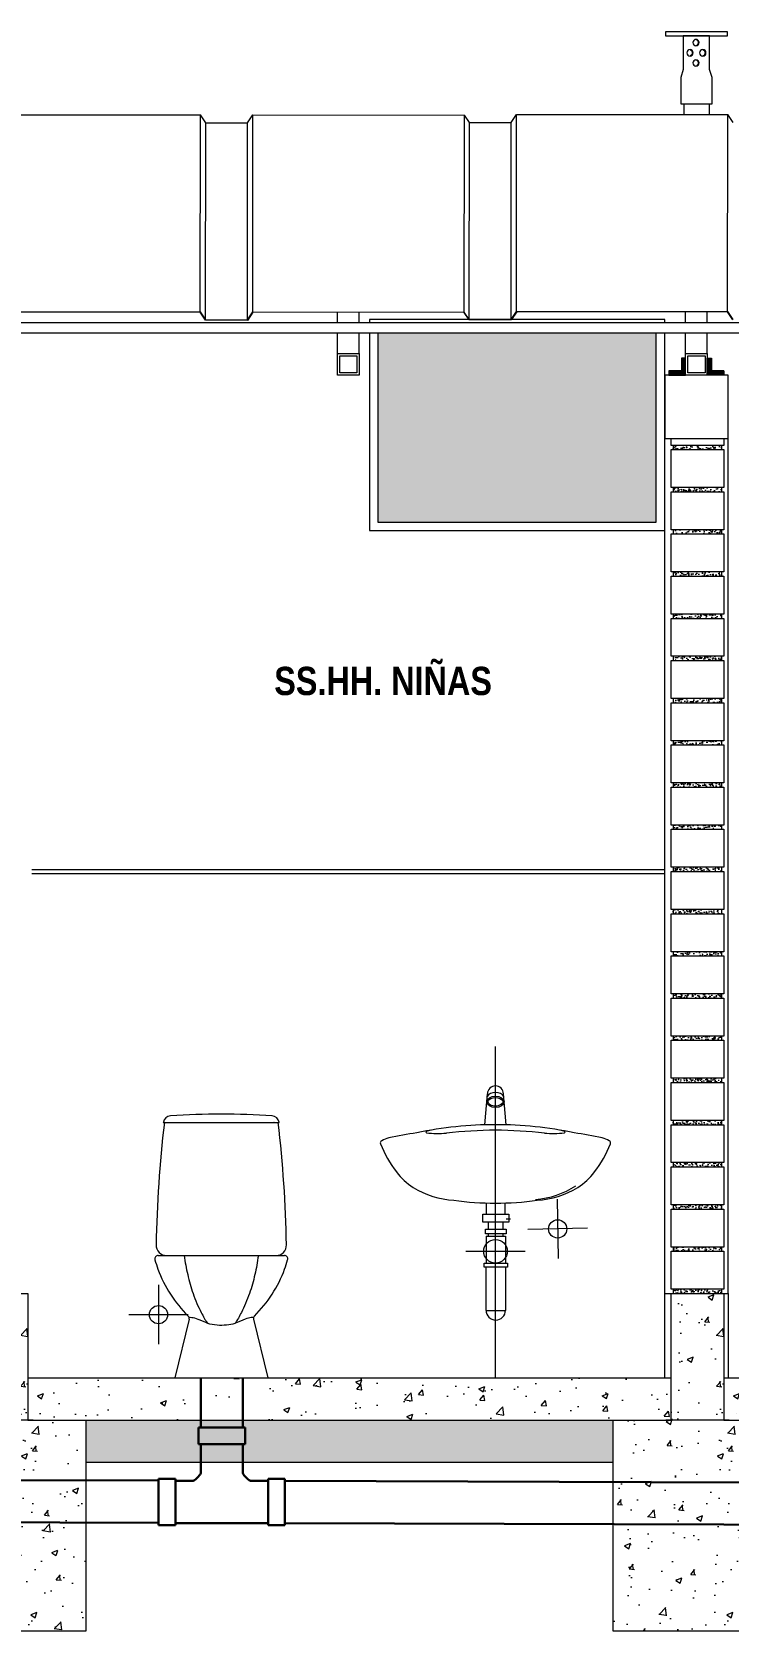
# Model space of a CAD drawing. Header units: metres. Extents: x 0 to 1843, y 1434 to 1492.
# Drawn here: x 1792.62 to 1794.27, y 1481.109 to 1484.899 of the extents above; entities that cross this region are included whole.
import ezdxf

# ---------------------------------------------------------------- set-up
doc = ezdxf.new("R2010")
doc.units = ezdxf.units.M
doc.header["$LTSCALE"] = 0.005
doc.linetypes.add('CONTINUA', pattern=[0])
doc.linetypes.add('TRAZO_Y_PUNTOX2', pattern=[50.8, 25.4, -12.7, 0, -12.7])
for name, color, linetype, lineweight in [('-Accesorios PVC', 88, 'Continuous', 20), ('-Acero techos', 252, 'Continuous', 13), ('-Achurado', 251, 'Continuous', 5), ('-Acotado', 251, 'Continuous', 5), ('-Corte', 7, 'Continuous', 35), ('-Ladrillo', 34, 'Continuous', 9), ('-Techo', 136, 'Continuous', 20), ('-Vista', 148, 'Continuous', 9), ('FIC-2ES_CONCRETO 210', 251, 'Continuous', 30), ('FIC-2ES_LINEA DESAGUE', 6, 'TRAZO_Y_PUNTOX2', 30), ('FIC-2ES_VEREDA', 253, 'Continuous', 5), ('pluma 1', 1, 'Continuous', 9), ('sanitarios', 134, 'Continuous', 15), ('ventana', 152, 'Continuous', 20)]:
    doc.layers.add(name, color=color, linetype=linetype, lineweight=lineweight)
doc.styles.add('-Arial Narrow', font='ARIALN.TTF')

# ---------------------------------------------------------------- blocks, each defined once
blk = doc.blocks.new('Sombrero de Ventilacion')
at = {"layer": '-Accesorios PVC', "ltscale": 0.009}
for points in [[(-0.105, 0.2436), (0.105, 0.2436), (0.105, 0.23), (-0.105, 0.23)], [(0.0529, 0.089), (0.0529, 0), (-0.0529, 0), (-0.0529, 0.089), (-0.0443, 0.1163), (-0.0443, 0.23), (0.0443, 0.23), (0.0443, 0.1163)]]:
    blk.add_lwpolyline(points, close=True, dxfattribs=at)
for centre in [(0.0014, 0.2076), (-0.0216, 0.1732), (0.0216, 0.1732), (0.0014, 0.1387)]:
    blk.add_circle(centre, 0.0109, dxfattribs=at)
for centre in [(0.0051, 0.2076), (-0.0179, 0.1732), (0.0253, 0.1732), (0.0051, 0.1387)]:
    blk.add_arc(centre, 0.0115, 108.8693, 251.1307, dxfattribs=at)
blk = doc.blocks.new('Ladrillo de Canto')
at = {"layer": '-Achurado', "ltscale": 0.009}
h = blk.add_hatch(dxfattribs=at)
h.set_pattern_fill('AR-CONC', color=256, scale=0.0001)
h.paths.add_polyline_path([(0.0575, 0.01), (-0.0575, 0.01), (-0.0575, 0), (0.0575, 0)])
at = {"layer": '-Ladrillo', "lineweight": 5}
for p, q in [((-0.0625, 0.1), (0.0625, 0.1)), ((-0.0625, 0.01), (-0.0625, 0.1)), ((0.0625, 0.1), (0.0625, 0.01)), ((0.0625, 0.01), (-0.0625, 0.01))]:
    blk.add_line(p, q, dxfattribs=at)
blk.add_lwpolyline([(0.0575, 0.01), (-0.0575, 0.01), (-0.0575, 0), (0.0575, 0)], close=True, dxfattribs=at)
blk = doc.blocks.new('*U225')
at = {"layer": '-Acotado', "xscale": -1}
blk.add_blockref('Ladrillo de Canto', (0, -0.05), dxfattribs=at)
blk = doc.blocks.new('*U226')
at = {"layer": '-Acotado', "color": 0, "linetype": 'ByBlock', "lineweight": -2, "transparency": 16777216}
for p in [(0, 1.9), (0, 1.8)]:
    blk.add_blockref('*U225', p, dxfattribs=at)
at = {"layer": '-Acotado', "color": 0, "linetype": 'ByBlock', "lineweight": -2}
for p in [(0, 1.7), (0, 1.6), (0, 1.5), (0, 1.4), (0, 1.3), (0, 1.2), (0, 1.1), (0, 1), (0, 0.9), (0, 0.8), (0, 0.7), (0, 0.6), (0, 0.5), (0, 0.4), (0, 0.3), (0, 0.2), (0, 0.1), (0, 0)]:
    blk.add_blockref('*U225', p, dxfattribs=at)

msp = doc.modelspace()

# ---------------------------------------------------------------- hatches: boundary and pattern name
at = {"layer": '-Accesorios PVC', "lineweight": 5}
h = msp.add_hatch(color=256, dxfattribs=at)
h.dxf.hatch_style = 1
h.paths.add_polyline_path([(1794.16917, 1484.08588), (1794.16917, 1484.12588), (1794.15917, 1484.12588), (1794.15917, 1484.09588), (1794.12917, 1484.09588), (1794.12917, 1484.08588)])
h = msp.add_hatch(color=256, dxfattribs=at)
h.dxf.hatch_style = 1
h.paths.add_polyline_path([(1794.22008, 1484.08588), (1794.22008, 1484.12588), (1794.23008, 1484.12588), (1794.23008, 1484.09588), (1794.26008, 1484.09588), (1794.26008, 1484.08588)])
at = {"layer": '-Acero techos', "lineweight": 5, "true_color": 0xadddf7}
h = msp.add_hatch(dxfattribs=at)
h.set_pattern_fill('AR-CONC', color=141, scale=0.0001)
h.set_pattern_definition([(50, (1688.003642, 1433.922426), (0.0182184669, -0.0015939086), [0.001905, -0.020955]), (355, (1688.003642, 1433.922426), (-0.003524342, 0.0191056845), [0.001524, -0.0167640584]), (100.451445, (1688.00516, 1433.922293), (0.0146941247, 0.0175117752), [0.001619001, -0.0178090245]), (46.1842, (1688.003642, 1433.927506), (0.027107904, -0.004204233), [0.0028575, -0.0314325]), (96.635558, (1688.0059, 1433.927155), (0.0237404134, 0.0247426125), [0.002428502, -0.026713561]), (351.18415, (1688.003642, 1433.927506), (0.0237404134, 0.0247426125), [0.002285997, -0.025145973]), (21, (1688.006182, 1433.926236), (0.0151614391, -0.0102265198), [0.001905, -0.020955]), (326, (1688.006182, 1433.926236), (0.0061802028, 0.0184187966), [0.001524, -0.016764]), (71.451445, (1688.007445, 1433.925384), (0.021341642, 0.008192277), [0.001619001, -0.0178089938]), (37.5, (1688.003642, 1433.922426), (0.00030886033, 0.0084555039), [0, -0.0165608, 0, -0.017018, 0, -0.0168275]), (7.5, (1688.003642, 1433.922426), (0.00668196625, 0.0100180575), [0, -0.0097028, 0, -0.0161798, 0, -0.0064135]), (327.5, (1687.9979776, 1433.922426), (0.0135590595, -0.0005728744), [0, -0.00635, 0, -0.019812, 0, -0.026289]), (317.5, (1687.995438, 1433.922426), (0.0148129181, 0.0025426491), [0, -0.008255, 0, -0.0131572, 0, -0.018669])])
h.paths.add_polyline_path([(1795.74962, 1483.73718), (1795.74962, 1484.18532), (1795.08962, 1484.18532), (1795.08962, 1483.73718)])
h.paths.add_polyline_path([(1793.43963, 1484.18532), (1793.43963, 1483.73718), (1794.09963, 1483.73718), (1794.09963, 1484.18532)])
h.paths.add_polyline_path([(1791.78962, 1484.18532), (1791.78962, 1483.73718), (1792.44962, 1483.73718), (1792.44962, 1484.18532)])
at = {"layer": '-Achurado', "lineweight": 5, "ltscale": 0.009}
h = msp.add_hatch(dxfattribs=at)
h.set_pattern_fill('AR-CONC', color=256, scale=0.0001)
h.set_pattern_definition([(50, (1794.197127, 1483.909298), (0.0182185, -0.001594), [0.001905, -0.020955]), (355, (1794.197127, 1483.909298), (-0.0035243, 0.0191057), [0.001524, -0.016764]), (100.45, (1794.198645, 1483.909165), (0.014694, 0.017512), [0.001619, -0.017809]), (46.184, (1794.197127, 1483.914378), (0.027108, -0.004204), [0.0028575, -0.0314325]), (96.636, (1794.199386, 1483.914027), (0.02374, 0.024743), [0.0024285, -0.0267136]), (351.184, (1794.197127, 1483.914378), (0.02374, 0.024743), [0.002286, -0.025146]), (21, (1794.199667, 1483.913108), (0.0151614, -0.0102265), [0.001905, -0.020955]), (326, (1794.199667, 1483.913108), (0.00618, 0.018419), [0.001524, -0.016764]), (71.45, (1794.20093, 1483.912255), (0.0213416, 0.0081923), [0.001619, -0.017809]), (37.5, (1794.197127, 1483.9092977), (0.00030886, 0.0084555), [0, -0.0165608, 0, -0.017018, 0, -0.0168275]), (7.5, (1794.197127, 1483.909298), (0.006682, 0.010018), [0, -0.0097028, 0, -0.0161798, 0, -0.0064135]), (327.5, (1794.1914626, 1483.9092977), (0.01355906, -0.0005729), [0, -0.00635, 0, -0.019812, 0, -0.026289]), (317.5, (1794.188923, 1483.909298), (0.014813, 0.0025426), [0, -0.008255, 0, -0.0131572, 0, -0.018669])])
h.paths.add_polyline_path([(1794.25463, 1483.9193), (1794.13963, 1483.9193), (1794.13963, 1483.9093), (1794.25463, 1483.9093)])
at = {"layer": '-Achurado', "lineweight": 5}
h = msp.add_hatch(dxfattribs=at)
h.set_pattern_fill('AR-SAND', color=256, scale=0.0005)
h.set_pattern_definition([(37.5, (1668.795904, 1413.18279), (-0.0008000156, 0.024470662), [0, -0.019304, 0, -0.02159, 0, -0.0206375]), (7.5, (1668.795904, 1413.18279), (0.022476164, 0.035841255), [0, -0.010414, 0, -0.017399, 0, -0.0066675]), (327.5, (1668.780283, 1413.18279), (0.0395496185, 7.18592e-05), [0, -0.00635, 0, -0.02286, 0, -0.029845]), (317.5, (1668.780283, 1413.18279), (0.038177823, 0.011146466), [0, -0.003175, 0, -0.014986, 0, -0.017145])])
h.paths.add_polyline_path([(1793.99712, 1481.5093), (1793.99712, 1481.6093), (1792.74711, 1481.6093), (1792.74711, 1481.5093)])
at = {"lineweight": 5, "true_color": 0x636466}
h = msp.add_hatch(dxfattribs=at)
h.set_pattern_fill('AR-CONC', color=251, scale=0.0008)
h.set_pattern_definition([(50, (544.65578, 982.43704), (0.145747735, -0.012751268), [0.01524, -0.16764]), (355, (544.65578, 982.43704), (-0.028194737, 0.152845476), [0.012192, -0.134112467]), (100.451445, (544.66793, 982.43598), (0.117552998, 0.140094202), [0.012952007, -0.142472196]), (46.1842, (544.65578, 982.47768), (0.216863233, -0.033633862), [0.02286, -0.25146]), (96.635558, (544.67385, 982.47488), (0.189923307, 0.1979409), [0.01942802, -0.213708487]), (351.184151, (544.65578, 982.47768), (0.189923307, 0.1979409), [0.018287974, -0.201167786]), (21, (544.6761, 982.46752), (0.121291513, -0.081812159), [0.01524, -0.16764]), (326, (544.6761, 982.46752), (0.049441623, 0.147350373), [0.012192, -0.134112]), (71.451445, (544.68621, 982.4607), (0.170733135, 0.065538215), [0.012952007, -0.14247195]), (37.5, (544.65578, 982.43704), (0.0024708826, 0.067644031), [0, -0.1324864, 0, -0.136144, 0, -0.13462]), (7.5, (544.65578, 982.43704), (0.05345573, 0.08014446), [0, -0.0776224, 0, -0.1294384, 0, -0.051308]), (327.5, (544.61047, 982.43704), (0.1084724761, -0.0045829952), [0, -0.0508, 0, -0.158496, 0, -0.210312]), (317.5, (544.59015, 982.43704), (0.118503345, 0.020341193), [0, -0.06604, 0, -0.1052576, 0, -0.149352])])
h.paths.add_polyline_path([(1792.60962, 1481.9093), (1792.60962, 1481.6093), (1792.74592, 1481.6093), (1792.74592, 1481.1093), (1792.34711, 1481.1093), (1792.34711, 1481.6093), (1792.48462, 1481.6093), (1792.48462, 1481.9093)])
h = msp.add_hatch(dxfattribs=at)
h.set_pattern_fill('AR-CONC', color=251, scale=0.0008)
h.set_pattern_definition([(50, (546.30579, 982.43704), (0.145747735, -0.012751268), [0.01524, -0.16764]), (355, (546.3058, 982.43704), (-0.028194737, 0.152845476), [0.012192, -0.134112467]), (100.451445, (546.31794, 982.43598), (0.117552998, 0.140094202), [0.012952007, -0.142472196]), (46.1842, (546.3058, 982.47768), (0.216863233, -0.033633862), [0.02286, -0.25146]), (96.635558, (546.32387, 982.47488), (0.189923307, 0.1979409), [0.01942802, -0.213708487]), (351.184151, (546.3058, 982.47768), (0.189923307, 0.1979409), [0.018287974, -0.201167786]), (21, (546.32611, 982.46752), (0.121291513, -0.081812159), [0.01524, -0.16764]), (326, (546.32611, 982.46752), (0.049441623, 0.147350373), [0.012192, -0.134112]), (71.451445, (546.33622, 982.4607), (0.170733135, 0.065538215), [0.012952007, -0.14247195]), (37.5, (546.305793, 982.43704), (0.0024708826, 0.067644031), [0, -0.1324864, 0, -0.136144, 0, -0.13462]), (7.5, (546.30579, 982.43704), (0.05345573, 0.08014446), [0, -0.0776224, 0, -0.1294384, 0, -0.051308]), (327.5, (546.26048, 982.43704), (0.1084724761, -0.0045829952), [0, -0.0508, 0, -0.158496, 0, -0.210312]), (317.5, (546.24016, 982.43704), (0.118503345, 0.020341193), [0, -0.06604, 0, -0.1052576, 0, -0.149352])])
h.paths.add_polyline_path([(1794.25963, 1481.9093), (1794.25963, 1481.6093), (1794.39593, 1481.6093), (1794.39593, 1481.1093), (1793.99712, 1481.1093), (1793.99712, 1481.6093), (1794.13463, 1481.6093), (1794.13463, 1481.9093)])
h = msp.add_hatch(dxfattribs=at)
h.set_pattern_fill('AR-CONC', color=251, scale=0.0008)
h.set_pattern_definition([(50, (1668.7959, 1413.18279), (0.14574774, -0.01275127), [0.01524, -0.16764]), (355, (1668.7959, 1413.18279), (-0.02819474, 0.15284548), [0.012192, -0.13411247]), (100.45144, (1668.80805, 1413.18173), (0.117553, 0.1400942), [0.012952, -0.1424722]), (46.1842, (1668.7959, 1413.22343), (0.21686323, -0.03363386), [0.02286, -0.25146]), (96.63556, (1668.81398, 1413.22063), (0.1899233, 0.1979409), [0.01942802, -0.2137085]), (351.18415, (1668.7959, 1413.22343), (0.1899233, 0.1979409), [0.01828797, -0.2011678]), (21, (1668.81622, 1413.21327), (0.12129151, -0.08181216), [0.01524, -0.16764]), (326, (1668.81622, 1413.21327), (0.04944162, 0.14735037), [0.012192, -0.134112]), (71.45144, (1668.82633, 1413.20645), (0.17073314, 0.06553822), [0.012952, -0.14247195]), (37.5, (1668.795904, 1413.18279), (0.002470883, 0.067644031), [0, -0.1324864, 0, -0.136144, 0, -0.13462]), (7.5, (1668.795904, 1413.18279), (0.05345573, 0.08014446), [0, -0.0776224, 0, -0.1294384, 0, -0.051308]), (327.5, (1668.75059, 1413.18279), (0.108472476, -0.004582995), [0, -0.0508, 0, -0.158496, 0, -0.210312]), (317.5, (1668.73027, 1413.18279), (0.118503345, 0.02034119), [0, -0.06604, 0, -0.1052576, 0, -0.149352])])
h.paths.add_polyline_path([(1794.13463, 1481.6093), (1794.13463, 1481.7093), (1792.60962, 1481.7093), (1792.60962, 1481.6093)])
h = msp.add_hatch(dxfattribs=at)
h.set_pattern_fill('AR-CONC', color=251, scale=0.0008)
h.set_pattern_definition([(50, (1670.4459, 1413.18279), (0.14574774, -0.01275127), [0.01524, -0.16764]), (355, (1670.4459, 1413.18279), (-0.02819474, 0.15284548), [0.012192, -0.13411247]), (100.45144, (1670.45804, 1413.18173), (0.117553, 0.1400942), [0.012952, -0.1424722]), (46.1842, (1670.4459, 1413.22343), (0.21686323, -0.03363386), [0.02286, -0.25146]), (96.63556, (1670.46397, 1413.22063), (0.1899233, 0.1979409), [0.01942802, -0.2137085]), (351.18415, (1670.4459, 1413.22343), (0.1899233, 0.1979409), [0.01828797, -0.2011678]), (21, (1670.46622, 1413.21327), (0.12129151, -0.08181216), [0.01524, -0.16764]), (326, (1670.46622, 1413.21327), (0.04944162, 0.14735037), [0.012192, -0.134112]), (71.45144, (1670.47632, 1413.20645), (0.17073314, 0.06553822), [0.012952, -0.14247195]), (37.5, (1670.445897, 1413.18279), (0.002470883, 0.067644031), [0, -0.1324864, 0, -0.136144, 0, -0.13462]), (7.5, (1670.4459, 1413.18279), (0.05345573, 0.08014446), [0, -0.0776224, 0, -0.1294384, 0, -0.051308]), (327.5, (1670.400584, 1413.18279), (0.108472476, -0.004582995), [0, -0.0508, 0, -0.158496, 0, -0.210312]), (317.5, (1670.38026, 1413.18279), (0.118503345, 0.02034119), [0, -0.06604, 0, -0.1052576, 0, -0.149352])])
h.paths.add_polyline_path([(1795.78462, 1481.6093), (1795.78462, 1481.7093), (1794.25963, 1481.7093), (1794.25963, 1481.6093)])

# ---------------------------------------------------------------- linework, layer by layer
at = {"layer": '-Accesorios PVC', "lineweight": 5}
for p, q in [((1794.12917, 1484.09588), (1794.15917, 1484.09588)), ((1794.26008, 1484.09588), (1794.23008, 1484.09588))]:
    msp.add_line(p, q, dxfattribs=at)
at = {"layer": '-Acero techos', "color": 146, "lineweight": 5, "ltscale": 0.009, "true_color": 0x105689}
for p, q in [((1793.34416, 1484.21072), (1793.34416, 1484.23446)), ((1793.39506, 1484.21072), (1793.39506, 1484.23444)), ((1794.16917, 1484.21072), (1794.16917, 1484.23547)), ((1794.22008, 1484.21072), (1794.22008, 1484.23544)), ((1793.34416, 1484.13668), (1793.34416, 1484.18532)), ((1793.39506, 1484.13668), (1793.39506, 1484.18532)), ((1794.16917, 1484.13668), (1794.16917, 1484.18532)), ((1794.22008, 1484.13668), (1794.22008, 1484.18532))]:
    msp.add_line(p, q, dxfattribs=at)
for points in [[(1790.31963, 1484.21072), (1796.41961, 1484.21072), (1796.41961, 1484.18532), (1790.31963, 1484.18532)], [(1793.34916, 1484.09088), (1793.34916, 1484.13168), (1793.39006, 1484.13168), (1793.39006, 1484.09088)], [(1794.17417, 1484.09088), (1794.17417, 1484.13168), (1794.21508, 1484.13168), (1794.21508, 1484.09088)]]:
    msp.add_lwpolyline(points, close=True, dxfattribs=at)
for points in [[(1793.39506, 1484.08588), (1793.34416, 1484.08588), (1793.34416, 1484.13668), (1793.39506, 1484.13668), (1793.39506, 1484.08588)], [(1794.22007, 1484.08588), (1794.16917, 1484.08588), (1794.16917, 1484.13668), (1794.22008, 1484.13668), (1794.22007, 1484.08588)]]:
    msp.add_lwpolyline(points, dxfattribs=at)
at = {"layer": '-Achurado', "lineweight": 5}
msp.add_line((1792.74711, 1481.5093), (1793.99712, 1481.5093), dxfattribs=at)
at = {"layer": '-Acotado', "lineweight": 5}
for points in [[(1794.16917, 1484.08588), (1794.16917, 1484.12588), (1794.15917, 1484.12588), (1794.15917, 1484.09588), (1794.12917, 1484.09588), (1794.12917, 1484.08588), (1794.16917, 1484.08588)], [(1794.22008, 1484.08588), (1794.22008, 1484.12588), (1794.23008, 1484.12588), (1794.23008, 1484.09588), (1794.26008, 1484.09588), (1794.26008, 1484.08588), (1794.22008, 1484.08588)]]:
    msp.add_lwpolyline(points, dxfattribs=at)
at = {"layer": '-Corte', "lineweight": 5, "ltscale": 0.009}
for p, q in [((1792.60962, 1481.7093), (1794.13463, 1481.7093)), ((1794.25963, 1481.7093), (1795.78462, 1481.7093)), ((1792.62211, 1481.6093), (1792.47211, 1481.6093)), ((1792.74711, 1481.6093), (1793.99712, 1481.6093)), ((1794.27212, 1481.6093), (1794.12212, 1481.6093))]:
    msp.add_line(p, q, dxfattribs=at)
for points in [[(1792.74711, 1481.1093), (1792.34711, 1481.1093), (1792.34711, 1481.6093), (1792.48462, 1481.6093), (1792.48462, 1481.9093), (1792.60962, 1481.9093), (1792.60962, 1481.6093), (1792.74711, 1481.6093), (1792.74711, 1481.1093)], [(1794.39712, 1481.1093), (1793.99712, 1481.1093), (1793.99712, 1481.6093), (1794.13463, 1481.6093), (1794.13463, 1481.9093), (1794.25963, 1481.9093), (1794.25963, 1481.6093), (1794.39712, 1481.6093), (1794.39712, 1481.1093)]]:
    msp.add_lwpolyline(points, dxfattribs=at)
at = {"layer": '-Ladrillo', "lineweight": 5}
msp.add_lwpolyline([(1794.25963, 1483.93588), (1794.25963, 1483.9193), (1794.13463, 1483.9193), (1794.13463, 1483.93588)], dxfattribs=at)
msp.add_lwpolyline([(1794.25463, 1483.9193), (1794.13963, 1483.9193), (1794.13963, 1483.9093), (1794.25463, 1483.9093)], close=True, dxfattribs=at)
at = {"layer": '-Techo', "lineweight": 5}
for p, q in [((1792.51847, 1484.7026), (1793.019, 1484.70236)), ((1793.01852, 1484.23562), (1793.01875, 1484.70236)), ((1793.03178, 1484.68335), (1793.019, 1484.70236)), ((1793.13072, 1484.68331), (1793.14351, 1484.7023)), ((1793.14303, 1484.23556), (1793.14326, 1484.70192)), ((1793.14351, 1484.7023), (1793.64499, 1484.70206)), ((1793.64451, 1484.23532), (1793.64474, 1484.70206)), ((1793.65683, 1484.68446), (1793.64499, 1484.70206)), ((1793.75576, 1484.68441), (1793.76856, 1484.7034)), ((1793.76808, 1484.23666), (1793.7683, 1484.70302)), ((1793.76856, 1484.7034), (1794.26909, 1484.70316)), ((1794.26861, 1484.23642), (1794.26884, 1484.70316)), ((1794.28187, 1484.68415), (1794.26909, 1484.70316)), ((1793.0313, 1484.21661), (1793.03153, 1484.68373)), ((1793.03178, 1484.68335), (1793.13072, 1484.68331)), ((1793.13024, 1484.21656), (1793.13046, 1484.68331)), ((1793.65635, 1484.21771), (1793.65657, 1484.68483)), ((1793.65683, 1484.68446), (1793.75576, 1484.68441)), ((1793.75528, 1484.21767), (1793.75551, 1484.68441)), ((1792.51799, 1484.23586), (1793.01852, 1484.23562)), ((1793.01799, 1484.23462), (1792.51852, 1484.23486)), ((1793.03077, 1484.21561), (1793.01799, 1484.23462)), ((1793.01852, 1484.23562), (1793.0313, 1484.21661)), ((1793.13024, 1484.21656), (1793.14303, 1484.23556)), ((1793.14357, 1484.23456), (1793.13077, 1484.21556)), ((1793.14303, 1484.23556), (1793.64451, 1484.23532)), ((1793.64398, 1484.23432), (1793.14357, 1484.23456)), ((1793.65581, 1484.21671), (1793.64398, 1484.23432)), ((1793.65635, 1484.21771), (1793.64451, 1484.23532)), ((1793.75528, 1484.21767), (1793.76808, 1484.23666)), ((1793.76861, 1484.23566), (1793.75581, 1484.21666)), ((1793.76808, 1484.23666), (1794.26861, 1484.23642)), ((1794.26808, 1484.23542), (1793.76861, 1484.23566)), ((1794.28086, 1484.21641), (1794.26808, 1484.23542)), ((1794.26861, 1484.23642), (1794.28139, 1484.21741)), ((1793.13077, 1484.21556), (1793.03077, 1484.21561)), ((1793.0313, 1484.21661), (1793.13024, 1484.21656)), ((1793.75581, 1484.21666), (1793.65581, 1484.21671)), ((1793.65635, 1484.21771), (1793.75528, 1484.21767))]:
    msp.add_line(p, q, dxfattribs=at)
at = {"layer": '-Vista', "lineweight": 5}
for p, q in [((1794.26963, 1481.9093), (1794.26963, 1483.93588)), ((1794.11963, 1481.9093), (1794.11963, 1483.71718))]:
    msp.add_line(p, q, dxfattribs=at)
for points in [[(1794.11963, 1481.7093), (1794.11963, 1481.9093), (1794.13463, 1481.9093)], [(1794.25963, 1481.9093), (1794.26963, 1481.9093), (1794.26963, 1481.7093)]]:
    msp.add_lwpolyline(points, dxfattribs=at)
at = {"lineweight": 5}
for p, q in [((1792.61964, 1482.9143), (1794.11962, 1482.9143)), ((1792.61964, 1482.9043), (1794.11962, 1482.9043))]:
    msp.add_line(p, q, dxfattribs=at)
at = {"layer": 'FIC-2ES_CONCRETO 210', "lineweight": 5, "ltscale": 0.025}
msp.add_lwpolyline([(1794.11962, 1483.93588), (1794.26962, 1483.93588), (1794.26962, 1484.08588), (1794.11962, 1484.08588)], close=True, dxfattribs=at)
at = {"layer": 'FIC-2ES_LINEA DESAGUE', "color": 175, "linetype": 'CONTINUA', "lineweight": 30, "ltscale": 0.5, "true_color": 0x4554a5}
for p, q in [((1793.12475, 1481.59166), (1793.01451, 1481.59166)), ((1793.01451, 1481.59166), (1793.01451, 1481.55198)), ((1793.12475, 1481.55198), (1793.12475, 1481.59166)), ((1793.01963, 1481.55198), (1793.01963, 1481.49198)), ((1793.01963, 1481.55198), (1793.01963, 1481.48328)), ((1793.11963, 1481.55198), (1793.11963, 1481.48328)), ((1793.11963, 1481.55198), (1793.11963, 1481.49198)), ((1792.91995, 1481.4701), (1792.91995, 1481.35986)), ((1792.95963, 1481.4701), (1792.91995, 1481.4701)), ((1792.95963, 1481.35986), (1792.95963, 1481.4701)), ((1792.95963, 1481.46498), (1793.002, 1481.46498)), ((1793.17963, 1481.46498), (1793.13726, 1481.46498)), ((1793.17963, 1481.4701), (1793.21931, 1481.4701)), ((1793.17963, 1481.35986), (1793.17963, 1481.4701)), ((1793.21931, 1481.4701), (1793.21931, 1481.35986)), ((1792.91995, 1481.35986), (1792.95963, 1481.35986)), ((1793.21931, 1481.35986), (1793.17963, 1481.35986))]:
    msp.add_line(p, q, dxfattribs=at)
for points in [[(1793.01963, 1481.59166), (1793.01963, 1481.7093)], [(1793.11963, 1481.59166), (1793.11963, 1481.7093)], [(1793.01451, 1481.55198), (1793.12475, 1481.55198)], [(1792.21806, 1481.46792), (1792.91995, 1481.46578)], [(1793.21931, 1481.46486), (1794.51994, 1481.46089)], [(1792.21806, 1481.36792), (1792.91995, 1481.36578)], [(1793.17963, 1481.36498), (1792.95963, 1481.36498)], [(1793.21931, 1481.36486), (1794.51994, 1481.36089)]]:
    msp.add_lwpolyline(points, dxfattribs=at)
for centre, start, end in [((1792.98194, 1481.50195), 298.48213, 333.64616), ((1793.15732, 1481.50195), 206.35384, 241.51787)]:
    msp.add_arc(centre, 0.04206, start, end, dxfattribs=at)
at = {"layer": 'FIC-2ES_VEREDA', "lineweight": 5}
for p, q in [((1794.16917, 1484.08588), (1794.16917, 1484.12588)), ((1794.22008, 1484.08588), (1794.22008, 1484.12588))]:
    msp.add_line(p, q, dxfattribs=at)
at = {"layer": 'pluma 1', "color": 152, "lineweight": 5}
for points in [[(1794.16457, 1484.72836), (1794.16459, 1484.70317)], [(1794.22468, 1484.72836), (1794.22468, 1484.70304)]]:
    msp.add_lwpolyline(points, dxfattribs=at)
at = {"layer": 'sanitarios', "lineweight": 5}
for p, q in [((1793.7184, 1481.7093), (1793.7184, 1482.49485)), ((1793.69343, 1482.3089), (1793.69946, 1482.38234)), ((1793.74336, 1482.3089), (1793.73734, 1482.38234)), ((1792.93096, 1482.31415), (1792.93121, 1482.31547)), ((1792.93096, 1482.31415), (1792.93121, 1482.31547)), ((1792.93096, 1482.31415), (1792.93121, 1482.31547)), ((1792.93096, 1482.31415), (1792.93121, 1482.31547)), ((1792.93096, 1482.31415), (1792.93121, 1482.31547)), ((1792.93096, 1482.31415), (1792.93121, 1482.31547)), ((1792.93096, 1482.31415), (1792.93121, 1482.31547)), ((1792.93096, 1482.31415), (1792.93121, 1482.31547)), ((1792.93096, 1482.31415), (1792.93121, 1482.31547)), ((1792.93096, 1482.31415), (1792.93121, 1482.31547)), ((1792.93096, 1482.31415), (1792.93121, 1482.31547)), ((1792.93096, 1482.31415), (1792.93121, 1482.31547)), ((1792.93096, 1482.31415), (1792.93121, 1482.31547)), ((1792.93096, 1482.31415), (1792.93121, 1482.31547)), ((1792.93096, 1482.31415), (1792.93121, 1482.31547)), ((1792.93096, 1482.31415), (1792.93121, 1482.31547)), ((1792.93096, 1482.31415), (1792.93121, 1482.31547)), ((1792.93096, 1482.31415), (1792.93121, 1482.31547)), ((1792.93096, 1482.31415), (1792.93121, 1482.31547)), ((1792.93096, 1482.31415), (1792.93121, 1482.31547)), ((1792.93096, 1482.31415), (1792.93121, 1482.31547)), ((1792.93096, 1482.31415), (1792.93345, 1482.31415)), ((1792.93096, 1482.31415), (1792.93345, 1482.31415)), ((1792.93096, 1482.31415), (1792.93345, 1482.31415)), ((1792.93096, 1482.31415), (1792.93345, 1482.31415)), ((1792.93096, 1482.31415), (1792.93345, 1482.31415)), ((1792.93096, 1482.31415), (1792.93345, 1482.31415)), ((1792.93096, 1482.31415), (1792.93345, 1482.31415)), ((1792.93096, 1482.31415), (1792.93345, 1482.31415)), ((1792.93096, 1482.31415), (1792.93345, 1482.31415)), ((1792.93096, 1482.31415), (1792.93345, 1482.31415)), ((1792.93096, 1482.31415), (1792.93345, 1482.31415)), ((1792.93096, 1482.31415), (1792.93345, 1482.31415)), ((1792.93096, 1482.31415), (1792.93345, 1482.31415)), ((1792.93096, 1482.31415), (1792.93345, 1482.31415)), ((1792.93096, 1482.31415), (1792.93345, 1482.31415)), ((1792.93096, 1482.31415), (1792.93345, 1482.31415)), ((1792.93096, 1482.31415), (1792.93345, 1482.31415)), ((1792.93096, 1482.31415), (1792.93345, 1482.31415)), ((1792.93096, 1482.31415), (1792.93345, 1482.31415)), ((1792.93096, 1482.31415), (1792.93345, 1482.31415)), ((1792.93096, 1482.31415), (1792.93345, 1482.31415)), ((1792.93345, 1482.31415), (1793.20335, 1482.31415)), ((1792.93345, 1482.31415), (1793.20335, 1482.31415)), ((1792.93345, 1482.31415), (1793.20335, 1482.31415)), ((1792.93345, 1482.31415), (1793.20335, 1482.31415)), ((1792.93345, 1482.31415), (1793.20335, 1482.31415)), ((1792.93345, 1482.31415), (1793.20335, 1482.31415)), ((1792.93345, 1482.31415), (1793.20335, 1482.31415)), ((1792.93345, 1482.31415), (1793.20335, 1482.31415)), ((1792.93345, 1482.31415), (1793.20335, 1482.31415)), ((1792.93345, 1482.31415), (1793.20335, 1482.31415)), ((1792.93345, 1482.31415), (1793.20335, 1482.31415)), ((1792.93345, 1482.31415), (1793.20335, 1482.31415)), ((1792.93345, 1482.31415), (1793.20335, 1482.31415)), ((1792.93345, 1482.31415), (1793.20335, 1482.31415)), ((1792.93345, 1482.31415), (1793.20335, 1482.31415)), ((1792.93345, 1482.31415), (1793.20335, 1482.31415)), ((1792.93345, 1482.31415), (1793.20335, 1482.31415)), ((1792.93345, 1482.31415), (1793.20335, 1482.31415)), ((1792.93345, 1482.31415), (1793.20335, 1482.31415)), ((1792.93345, 1482.31415), (1793.20335, 1482.31415)), ((1792.93345, 1482.31415), (1793.20335, 1482.31415)), ((1793.20335, 1482.31415), (1793.20583, 1482.31415)), ((1793.20335, 1482.31415), (1793.20583, 1482.31415)), ((1793.20335, 1482.31415), (1793.20583, 1482.31415)), ((1793.20335, 1482.31415), (1793.20583, 1482.31415)), ((1793.20335, 1482.31415), (1793.20583, 1482.31415)), ((1793.20335, 1482.31415), (1793.20583, 1482.31415)), ((1793.20335, 1482.31415), (1793.20583, 1482.31415)), ((1793.20335, 1482.31415), (1793.20583, 1482.31415)), ((1793.20335, 1482.31415), (1793.20583, 1482.31415)), ((1793.20335, 1482.31415), (1793.20583, 1482.31415)), ((1793.20335, 1482.31415), (1793.20583, 1482.31415)), ((1793.20335, 1482.31415), (1793.20583, 1482.31415)), ((1793.20335, 1482.31415), (1793.20583, 1482.31415)), ((1793.20335, 1482.31415), (1793.20583, 1482.31415)), ((1793.20335, 1482.31415), (1793.20583, 1482.31415)), ((1793.20335, 1482.31415), (1793.20583, 1482.31415)), ((1793.20335, 1482.31415), (1793.20583, 1482.31415)), ((1793.20335, 1482.31415), (1793.20583, 1482.31415)), ((1793.20335, 1482.31415), (1793.20583, 1482.31415)), ((1793.20335, 1482.31415), (1793.20583, 1482.31415)), ((1793.20335, 1482.31415), (1793.20583, 1482.31415)), ((1793.20583, 1482.31415), (1793.20558, 1482.31547)), ((1793.20583, 1482.31415), (1793.20558, 1482.31547)), ((1793.20583, 1482.31415), (1793.20558, 1482.31547)), ((1793.20583, 1482.31415), (1793.20558, 1482.31547)), ((1793.20583, 1482.31415), (1793.20558, 1482.31547)), ((1793.20583, 1482.31415), (1793.20558, 1482.31547)), ((1793.20583, 1482.31415), (1793.20558, 1482.31547)), ((1793.20583, 1482.31415), (1793.20558, 1482.31547)), ((1793.20583, 1482.31415), (1793.20558, 1482.31547)), ((1793.20583, 1482.31415), (1793.20558, 1482.31547)), ((1793.20583, 1482.31415), (1793.20558, 1482.31547)), ((1793.20583, 1482.31415), (1793.20558, 1482.31547)), ((1793.20583, 1482.31415), (1793.20558, 1482.31547)), ((1793.20583, 1482.31415), (1793.20558, 1482.31547)), ((1793.20583, 1482.31415), (1793.20558, 1482.31547)), ((1793.20583, 1482.31415), (1793.20558, 1482.31547)), ((1793.20583, 1482.31415), (1793.20558, 1482.31547)), ((1793.20583, 1482.31415), (1793.20558, 1482.31547)), ((1793.20583, 1482.31415), (1793.20558, 1482.31547)), ((1793.20583, 1482.31415), (1793.20558, 1482.31547)), ((1793.20583, 1482.31415), (1793.20558, 1482.31547)), ((1793.69627, 1482.12371), (1793.69627, 1482.09703)), ((1793.74052, 1482.12371), (1793.74052, 1482.09703)), ((1793.86443, 1482.13275), (1793.86729, 1481.99189)), ((1793.6885, 1482.09703), (1793.74978, 1482.09703)), ((1793.6885, 1482.07861), (1793.6885, 1482.09703)), ((1793.74978, 1482.07861), (1793.6885, 1482.07861)), ((1793.69348, 1482.09703), (1793.7448, 1482.09703)), ((1793.70118, 1482.07861), (1793.70118, 1482.06204)), ((1793.73696, 1482.06204), (1793.73696, 1482.07861)), ((1793.7436, 1482.0863), (1793.75392, 1482.0863)), ((1793.74978, 1482.09703), (1793.74978, 1482.07861)), ((1793.69477, 1482.06204), (1793.74333, 1482.06204)), ((1793.69477, 1482.05095), (1793.69477, 1482.06204)), ((1793.74333, 1482.05095), (1793.69477, 1482.05095)), ((1793.69607, 1482.04505), (1793.74207, 1482.04505)), ((1793.69607, 1482.04505), (1793.69607, 1481.98138)), ((1793.70118, 1482.05095), (1793.70118, 1482.04505)), ((1793.70118, 1482.04505), (1793.73696, 1482.04505)), ((1793.73696, 1482.04505), (1793.73696, 1482.05095)), ((1793.74207, 1482.04505), (1793.74207, 1481.98138)), ((1793.74333, 1482.06204), (1793.74333, 1482.05095)), ((1793.93629, 1482.06375), (1793.79543, 1482.06089)), ((1792.91888, 1481.99918), (1793.21792, 1481.99918)), ((1792.91888, 1481.99918), (1793.21792, 1481.99918)), ((1792.91888, 1481.99918), (1793.21792, 1481.99918)), ((1792.91888, 1481.99918), (1793.21792, 1481.99918)), ((1792.91888, 1481.99918), (1793.21792, 1481.99918)), ((1792.91888, 1481.99918), (1793.21792, 1481.99918)), ((1792.91888, 1481.99918), (1793.21792, 1481.99918)), ((1792.91888, 1481.99918), (1793.21792, 1481.99918)), ((1792.91888, 1481.99918), (1793.21792, 1481.99918)), ((1792.91888, 1481.99918), (1793.21792, 1481.99918)), ((1792.91888, 1481.99918), (1793.21792, 1481.99918)), ((1792.91888, 1481.99918), (1793.21792, 1481.99918)), ((1792.91888, 1481.99918), (1793.21792, 1481.99918)), ((1792.91888, 1481.99918), (1793.21792, 1481.99918)), ((1792.91888, 1481.99918), (1793.21792, 1481.99918)), ((1792.91888, 1481.99918), (1793.21792, 1481.99918)), ((1792.91888, 1481.99918), (1793.21792, 1481.99918)), ((1792.91888, 1481.99918), (1793.21792, 1481.99918)), ((1792.91888, 1481.99918), (1793.21792, 1481.99918)), ((1792.91888, 1481.99918), (1793.21792, 1481.99918)), ((1792.91888, 1481.99918), (1793.21792, 1481.99918)), ((1793.64795, 1482.0093), (1793.78884, 1482.0093)), ((1793.69133, 1481.98138), (1793.74716, 1481.98138)), ((1793.69133, 1481.97125), (1793.69133, 1481.98138)), ((1793.74716, 1481.97125), (1793.69133, 1481.97125)), ((1793.69607, 1481.86929), (1793.69607, 1481.97125)), ((1793.74207, 1481.97125), (1793.74207, 1481.86929)), ((1793.74716, 1481.98138), (1793.74716, 1481.97125)), ((1792.91963, 1481.92963), (1792.91963, 1481.78874)), ((1792.84918, 1481.85919), (1792.99008, 1481.85919)), ((1792.99197, 1481.84821), (1792.95844, 1481.7093)), ((1792.99197, 1481.84821), (1792.95844, 1481.7093)), ((1792.99197, 1481.84821), (1792.95844, 1481.7093)), ((1792.99197, 1481.84821), (1792.95844, 1481.7093)), ((1792.99197, 1481.84821), (1792.95844, 1481.7093)), ((1792.99197, 1481.84821), (1792.95844, 1481.7093)), ((1792.99197, 1481.84821), (1792.95844, 1481.7093)), ((1792.99197, 1481.84821), (1792.95844, 1481.7093)), ((1792.99197, 1481.84821), (1792.95844, 1481.7093)), ((1792.99197, 1481.84821), (1792.95844, 1481.7093)), ((1792.99197, 1481.84821), (1792.95844, 1481.7093)), ((1792.99197, 1481.84821), (1792.95844, 1481.7093)), ((1792.99197, 1481.84821), (1792.95844, 1481.7093)), ((1792.99197, 1481.84821), (1792.95844, 1481.7093)), ((1792.99197, 1481.84821), (1792.95844, 1481.7093)), ((1792.99197, 1481.84821), (1792.95844, 1481.7093)), ((1792.99197, 1481.84821), (1792.95844, 1481.7093)), ((1792.99197, 1481.84821), (1792.95844, 1481.7093)), ((1792.99197, 1481.84821), (1792.95844, 1481.7093)), ((1792.99197, 1481.84821), (1792.95844, 1481.7093)), ((1792.99197, 1481.84821), (1792.95844, 1481.7093)), ((1793.14482, 1481.84821), (1793.17835, 1481.7093)), ((1793.14482, 1481.84821), (1793.17835, 1481.7093)), ((1793.14482, 1481.84821), (1793.17835, 1481.7093)), ((1793.14482, 1481.84821), (1793.17835, 1481.7093)), ((1793.14482, 1481.84821), (1793.17835, 1481.7093)), ((1793.14482, 1481.84821), (1793.17835, 1481.7093)), ((1793.14482, 1481.84821), (1793.17835, 1481.7093)), ((1793.14482, 1481.84821), (1793.17835, 1481.7093)), ((1793.14482, 1481.84821), (1793.17835, 1481.7093)), ((1793.14482, 1481.84821), (1793.17835, 1481.7093)), ((1793.14482, 1481.84821), (1793.17835, 1481.7093)), ((1793.14482, 1481.84821), (1793.17835, 1481.7093)), ((1793.14482, 1481.84821), (1793.17835, 1481.7093)), ((1793.14482, 1481.84821), (1793.17835, 1481.7093)), ((1793.14482, 1481.84821), (1793.17835, 1481.7093)), ((1793.14482, 1481.84821), (1793.17835, 1481.7093)), ((1793.14482, 1481.84821), (1793.17835, 1481.7093)), ((1793.14482, 1481.84821), (1793.17835, 1481.7093)), ((1793.14482, 1481.84821), (1793.17835, 1481.7093)), ((1793.14482, 1481.84821), (1793.17835, 1481.7093)), ((1793.14482, 1481.84821), (1793.17835, 1481.7093)), ((1793.69607, 1481.86929), (1793.74207, 1481.86929))]:
    msp.add_line(p, q, dxfattribs=at)
for centre, radius in [((1793.86586, 1482.06232), 0.0216), ((1793.7184, 1482.0093), 0.028), ((1792.91963, 1481.85919), 0.0216)]:
    msp.add_circle(centre, radius, dxfattribs=at)
for centre, radius, start, end in [((1793.7184, 1482.38234), 0.01894, 0, 180), ((1793.7184, 1481.39785), 0.91144, 90, 101.81954), ((1793.7184, 1481.39785), 0.91144, 78.18046, 90), ((1793.4504, 1482.2663), 0.005, 111.19461, 208.51945), ((1793.70874, 1482.36807), 0.28263, 201.62597, 217.18618), ((1793.48927, 1482.19629), 0.08504, 106.20621, 118.58404), ((1793.63899, 1481.51178), 0.78556, 97.84987, 102.75627), ((1793.55506, 1482.29152), 0.00148, 173.21332, 262.92337), ((1793.55458, 1482.29157), 0.001, 121.31197, 173.21332), ((1793.56878, 1482.26824), 0.02831, 97.65264, 121.31197), ((1793.581, 1482.50048), 0.21205, 262.92337, 275.74656), ((1793.74151, 1480.9055), 1.39099, 90.95199, 95.74656), ((1793.69529, 1480.9055), 1.39099, 84.25344, 89.04801), ((1793.85579, 1482.50048), 0.21205, 264.25344, 277.07663), ((1793.86802, 1482.26824), 0.02831, 58.68803, 82.34736), ((1793.88174, 1482.29152), 0.00148, 277.07663, 6.78668), ((1793.88221, 1482.29157), 0.001, 6.78668, 58.68803), ((1793.7978, 1481.51178), 0.78556, 77.24373, 82.15013), ((1793.72805, 1482.36807), 0.28263, 322.81382, 338.37403), ((1793.94752, 1482.19629), 0.08504, 61.41596, 73.79379), ((1793.9864, 1482.2663), 0.005, 331.48055, 68.80539), ((1793.60308, 1482.28791), 0.15, 217.18618, 237.92766), ((1793.83372, 1482.28791), 0.15, 302.07234, 322.81382), ((1793.63143, 1482.33316), 0.2034, 237.92766, 266.61993), ((1793.79728, 1482.33484), 0.2034, 274.54342, 303.23569), ((1793.80536, 1482.33316), 0.2034, 273.38007, 302.07234), ((1793.7184, 1482.85348), 0.73011, 262.21028, 277.78972), ((1793.71907, 1481.86929), 0.023, 180, 0)]:
    msp.add_arc(centre, radius, start, end, dxfattribs=at)
msp.add_ellipse((1793.7184, 1482.3634), major_axis=(0.02049, 0), ratio=0.6528661, dxfattribs=at)
msp.add_ellipse((1793.7184, 1482.37221), major_axis=(0.02049, 0), ratio=0.6528661, start_param=0.3250067, end_param=2.816586, dxfattribs=at)
for points, knots in [([(1793.73589, 1482.3634), (1793.73589, 1482.36709), (1793.7314, 1482.37166), (1793.71674, 1482.37474), (1793.70783, 1482.37267), (1793.6978, 1482.36358), (1793.70158, 1482.35614), (1793.72304, 1482.35125), (1793.73548, 1482.35754), (1793.73588, 1482.36313), (1793.73589, 1482.36326), (1793.73589, 1482.3634)], [0, 0, 0, 0, 1.2587127, 1.2587127, 2.5174253, 2.5174253, 4.3767842, 4.3767842, 6.2361431, 6.2361431, 6.2831853, 6.2831853, 6.2831853, 6.2831853]), ([(1793.19335, 1482.31416), (1793.19334, 1482.31416), (1793.19334, 1482.31416), (1793.19334, 1482.31415), (1793.19334, 1482.31415), (1793.19334, 1482.31414), (1793.19335, 1482.31414)], [1, 1, 1, 1, 2, 2, 2, 3, 3, 3, 3]), ([(1793.19335, 1482.31416), (1793.19334, 1482.31416), (1793.19334, 1482.31416), (1793.19334, 1482.31415), (1793.19334, 1482.31415), (1793.19334, 1482.31414), (1793.19335, 1482.31414)], [1, 1, 1, 1, 2, 2, 2, 3, 3, 3, 3]), ([(1792.94551, 1481.99918), (1792.94551, 1481.99919), (1792.94551, 1481.99919), (1792.94551, 1481.99919), (1792.9455, 1481.99919), (1792.9455, 1481.99919), (1792.9455, 1481.99918), (1792.9455, 1481.99917), (1792.9455, 1481.99917), (1792.94551, 1481.99917), (1792.94551, 1481.99917), (1792.94551, 1481.99917), (1792.94551, 1481.99918)], [0, 0, 0, 0, 1, 1, 1, 2, 2, 2, 3, 3, 3, 4, 4, 4, 4]), ([(1792.94551, 1481.99918), (1792.94551, 1481.99919), (1792.94551, 1481.99919), (1792.94551, 1481.99919), (1792.9455, 1481.99919), (1792.9455, 1481.99919), (1792.9455, 1481.99918), (1792.9455, 1481.99917), (1792.9455, 1481.99917), (1792.94551, 1481.99917), (1792.94551, 1481.99917), (1792.94551, 1481.99917), (1792.94551, 1481.99918)], [0, 0, 0, 0, 1, 1, 1, 2, 2, 2, 3, 3, 3, 4, 4, 4, 4]), ([(1793.19129, 1481.99919), (1793.19129, 1481.99919), (1793.19128, 1481.99919), (1793.19128, 1481.99918), (1793.19128, 1481.99917), (1793.19129, 1481.99917), (1793.19129, 1481.99917)], [1, 1, 1, 1, 2, 2, 2, 3, 3, 3, 3]), ([(1793.19129, 1481.99919), (1793.19129, 1481.99919), (1793.19128, 1481.99919), (1793.19128, 1481.99918), (1793.19128, 1481.99917), (1793.19129, 1481.99917), (1793.19129, 1481.99917)], [1, 1, 1, 1, 2, 2, 2, 3, 3, 3, 3]), ([(1792.99306, 1481.85264), (1792.99306, 1481.85265), (1792.99305, 1481.85265), (1792.99304, 1481.85265), (1792.99304, 1481.85265), (1792.99304, 1481.85265), (1792.99304, 1481.85264), (1792.99304, 1481.85264), (1792.99304, 1481.85263), (1792.99304, 1481.85263), (1792.99305, 1481.85263), (1792.99306, 1481.85264), (1792.99306, 1481.85264)], [0, 0, 0, 0, 1, 1, 1, 2, 2, 2, 3, 3, 3, 4, 4, 4, 4]), ([(1792.99306, 1481.85264), (1792.99306, 1481.85265), (1792.99305, 1481.85265), (1792.99304, 1481.85265), (1792.99304, 1481.85265), (1792.99304, 1481.85265), (1792.99304, 1481.85264), (1792.99304, 1481.85264), (1792.99304, 1481.85263), (1792.99304, 1481.85263), (1792.99305, 1481.85263), (1792.99306, 1481.85264), (1792.99306, 1481.85264)], [0, 0, 0, 0, 1, 1, 1, 2, 2, 2, 3, 3, 3, 4, 4, 4, 4]), ([(1793.14376, 1481.85264), (1793.14376, 1481.85265), (1793.14376, 1481.85265), (1793.14375, 1481.85265), (1793.14374, 1481.85265), (1793.14373, 1481.85265), (1793.14373, 1481.85264), (1793.14373, 1481.85264), (1793.14374, 1481.85263), (1793.14375, 1481.85263), (1793.14376, 1481.85263), (1793.14376, 1481.85264), (1793.14376, 1481.85264)], [0, 0, 0, 0, 1, 1, 1, 2, 2, 2, 3, 3, 3, 4, 4, 4, 4]), ([(1793.14376, 1481.85264), (1793.14376, 1481.85265), (1793.14376, 1481.85265), (1793.14375, 1481.85265), (1793.14374, 1481.85265), (1793.14373, 1481.85265), (1793.14373, 1481.85264), (1793.14373, 1481.85264), (1793.14374, 1481.85263), (1793.14375, 1481.85263), (1793.14376, 1481.85263), (1793.14376, 1481.85264), (1793.14376, 1481.85264)], [0, 0, 0, 0, 1, 1, 1, 2, 2, 2, 3, 3, 3, 4, 4, 4, 4])]:
    msp.add_open_spline(points, degree=3, knots=knots, dxfattribs=at)
for points in [[(1792.93345, 1482.31415), (1792.92215, 1482.21802), (1792.91559, 1482.1214), (1792.91382, 1482.02462)], [(1792.94769, 1482.33012), (1792.9395, 1482.32957), (1792.93271, 1482.32355), (1792.93121, 1482.31547)], [(1793.1891, 1482.33012), (1793.10872, 1482.33547), (1793.02807, 1482.33547), (1792.94769, 1482.33012)], [(1793.20558, 1482.31547), (1793.20408, 1482.32355), (1793.19729, 1482.32957), (1793.1891, 1482.33012)], [(1793.19336, 1482.31415), (1793.19336, 1482.31416), (1793.19335, 1482.31416), (1793.19335, 1482.31416)], [(1793.19336, 1482.31415), (1793.19336, 1482.31416), (1793.19335, 1482.31416), (1793.19335, 1482.31416)], [(1793.19335, 1482.31414), (1793.19335, 1482.31414), (1793.19336, 1482.31415), (1793.19336, 1482.31415)], [(1793.19335, 1482.31414), (1793.19335, 1482.31414), (1793.19336, 1482.31415), (1793.19336, 1482.31415)], [(1793.22297, 1482.02462), (1793.2212, 1482.1214), (1793.21465, 1482.21802), (1793.20335, 1482.31415)], [(1792.91251, 1481.99601), (1792.911, 1481.99402), (1792.91051, 1481.99143), (1792.91118, 1481.98902)], [(1792.91888, 1481.99918), (1792.91638, 1481.99918), (1792.91402, 1481.99801), (1792.91251, 1481.99601)], [(1792.91382, 1482.02462), (1792.9137, 1482.01792), (1792.91628, 1482.01144), (1792.92097, 1482.00666)], [(1792.92097, 1482.00666), (1792.92567, 1482.00187), (1792.9321, 1481.99918), (1792.9388, 1481.99918)], [(1792.98057, 1481.99918), (1792.98264, 1481.98377), (1792.98534, 1481.96877), (1792.9887, 1481.9542)], [(1793.15622, 1481.99918), (1793.15416, 1481.98377), (1793.15145, 1481.96877), (1793.14809, 1481.9542)], [(1793.1913, 1481.99918), (1793.1913, 1481.99919), (1793.19129, 1481.99919), (1793.19129, 1481.99919)], [(1793.1913, 1481.99918), (1793.1913, 1481.99919), (1793.19129, 1481.99919), (1793.19129, 1481.99919)], [(1793.19129, 1481.99917), (1793.19129, 1481.99917), (1793.1913, 1481.99917), (1793.1913, 1481.99918)], [(1793.19129, 1481.99917), (1793.19129, 1481.99917), (1793.1913, 1481.99917), (1793.1913, 1481.99918)], [(1793.19799, 1481.99918), (1793.2047, 1481.99918), (1793.21112, 1482.00187), (1793.21582, 1482.00666)], [(1793.21582, 1482.00666), (1793.22052, 1482.01144), (1793.2231, 1482.01792), (1793.22297, 1482.02462)], [(1793.22428, 1481.99601), (1793.22277, 1481.99801), (1793.22042, 1481.99918), (1793.21792, 1481.99918)], [(1793.22562, 1481.98902), (1793.22629, 1481.99143), (1793.2258, 1481.99402), (1793.22428, 1481.99601)], [(1792.91118, 1481.98902), (1792.91326, 1481.9816), (1792.91564, 1481.97426), (1792.91828, 1481.96702)], [(1792.91118, 1481.98902), (1792.91326, 1481.9816), (1792.91564, 1481.97426), (1792.91828, 1481.96702)], [(1792.91828, 1481.96702), (1792.9336, 1481.9251), (1792.95804, 1481.88711), (1792.98982, 1481.85578)], [(1792.91828, 1481.96702), (1792.9336, 1481.9251), (1792.95804, 1481.88711), (1792.98982, 1481.85578)], [(1793.14698, 1481.85578), (1793.17876, 1481.88711), (1793.20319, 1481.9251), (1793.21851, 1481.96701)], [(1793.21851, 1481.96701), (1793.22116, 1481.97426), (1793.22353, 1481.9816), (1793.22562, 1481.98902)], [(1792.9887, 1481.9542), (1792.99227, 1481.93873), (1792.99656, 1481.92358), (1793.00158, 1481.90922)], [(1793.14809, 1481.9542), (1793.14453, 1481.93873), (1793.14023, 1481.92358), (1793.13521, 1481.90922)], [(1793.00158, 1481.90922), (1793.00708, 1481.89346), (1793.01393, 1481.87757), (1793.02072, 1481.86423)], [(1793.13521, 1481.90922), (1793.12971, 1481.89346), (1793.12286, 1481.87757), (1793.11608, 1481.86423)], [(1792.99197, 1481.84821), (1792.99263, 1481.85093), (1792.99181, 1481.85381), (1792.98982, 1481.85578)], [(1792.99289, 1481.852), (1792.99316, 1481.85312), (1792.99519, 1481.85341), (1792.99891, 1481.85272)], [(1792.99891, 1481.85272), (1793.00233, 1481.85209), (1793.00706, 1481.85066), (1793.01284, 1481.84852)], [(1793.01284, 1481.84852), (1793.01933, 1481.84612), (1793.027, 1481.8429), (1793.03532, 1481.83903)], [(1793.02072, 1481.86423), (1793.02539, 1481.85504), (1793.03026, 1481.84664), (1793.03532, 1481.83903)], [(1793.11608, 1481.86423), (1793.1114, 1481.85505), (1793.10653, 1481.84664), (1793.10147, 1481.83903)], [(1793.10147, 1481.83903), (1793.11057, 1481.84325), (1793.11889, 1481.8467), (1793.12573, 1481.84915)], [(1793.12573, 1481.84915), (1793.1313, 1481.85114), (1793.13577, 1481.8524), (1793.1389, 1481.85286)], [(1793.1389, 1481.85286), (1793.14188, 1481.85331), (1793.14356, 1481.85301), (1793.14388, 1481.85208)], [(1793.14698, 1481.85578), (1793.14498, 1481.85381), (1793.14416, 1481.85093), (1793.14482, 1481.84821)], [(1793.03532, 1481.83903), (1793.04248, 1481.8369), (1793.05037, 1481.83548), (1793.05865, 1481.83485)], [(1793.05865, 1481.83485), (1793.06595, 1481.8343), (1793.07336, 1481.83437), (1793.0806, 1481.83506)], [(1793.0806, 1481.83506), (1793.088, 1481.83577), (1793.09504, 1481.83711), (1793.10147, 1481.83903)]]:
    msp.add_open_spline(points, degree=3, dxfattribs=at)
at = {"layer": 'ventana', "color": 18, "lineweight": 5, "true_color": 0x000000}
for points in [[(1794.11963, 1484.21072), (1794.11963, 1484.21718), (1793.41963, 1484.21718), (1793.41963, 1484.21072)], [(1793.41963, 1484.18532), (1793.41963, 1483.71718), (1794.11963, 1483.71718), (1794.11963, 1484.18532)], [(1793.43963, 1484.18532), (1793.43963, 1483.73718), (1794.09963, 1483.73718), (1794.09963, 1484.18532)]]:
    msp.add_lwpolyline(points, dxfattribs=at)

# ---------------------------------------------------------------- block references
at = {"layer": '-Accesorios PVC', "lineweight": 5, "xscale": -0.7004046625545017, "yscale": 0.7004046625545017, "zscale": 0.7004046625545017}
msp.add_blockref('Sombrero de Ventilacion', (1794.19462, 1484.72838), dxfattribs=at)
at = {"layer": '-Acotado', "lineweight": 5, "xscale": -1}
msp.add_blockref('*U226', (1794.19713, 1481.9593), dxfattribs=at)

# ---------------------------------------------------------------- texts
at = {"layer": '-Acotado', "color": 7, "lineweight": 5, "insert": (1794.07688, 1483.39445), "char_height": 0.0670279, "width": 1.2498557, "attachment_point": 3, "style": '-Arial Narrow'}
msp.add_mtext('\\pxqc;{\\fArial Narrow|b1|i0|c0|p34;SS.HH. NIÑAS}', dxfattribs=at)

doc.saveas('drawing.dxf')
